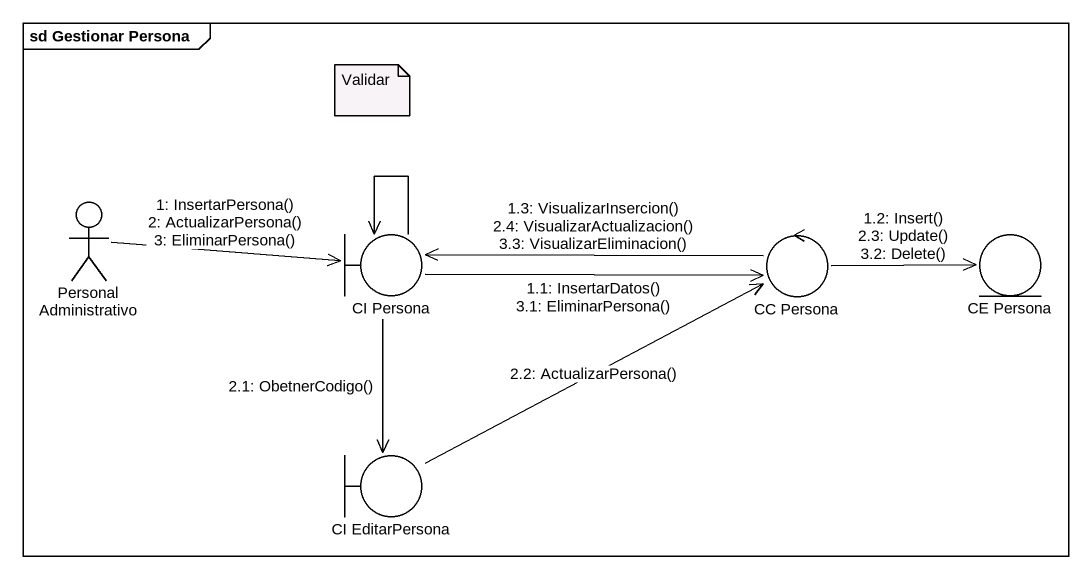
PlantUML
@startuml
mainframe sd Gestionar Persona
actor "Personal Administrativo" as Personal_Administrativo
boundary "CI Persona" as CI_Persona
control "CC Persona" as CC_Persona
entity "CE Persona" as CE_Persona
boundary "CI EditarPersona" as CI_EditarPersona
CI_Persona --> CI_Persona
Personal_Administrativo -right-> CI_Persona : 1: InsertarPersona()\n2: ActualizarPersona()\n3: EliminarPersona()
CI_Persona -right-> CC_Persona : 1.1: InsertarDatos()\n3.1: EliminarPersona()
CC_Persona -right-> CE_Persona : 1.2: Insert()\n2.3: Update()\n3.2: Delete()
CC_Persona -left-> CI_Persona : 1.3: VisualizarInsercion()\n2.4: VisualizarActualizacion()\n3.3: VisualizarEliminacion()
CI_Persona --> CI_EditarPersona : 2.1: ObetnerCodigo()
CI_EditarPersona -right-> CC_Persona : 2.2: ActualizarPersona()
note as N1
  Validar
end note
@enduml
